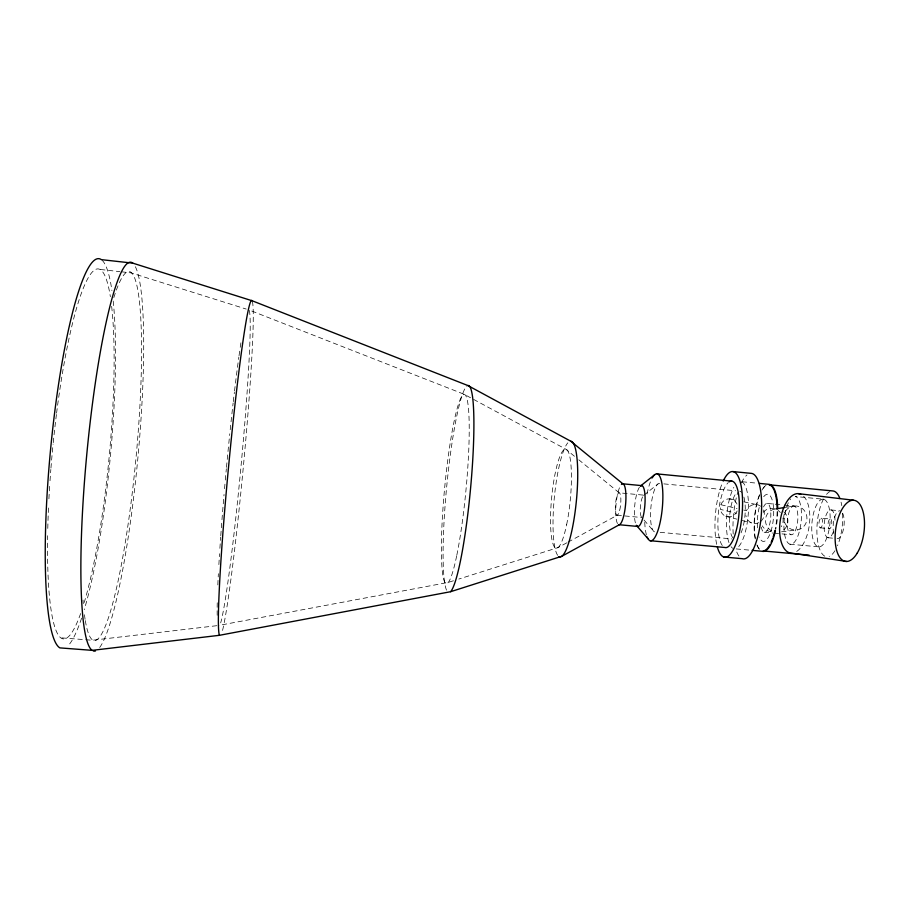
<?xml version="1.0" encoding="UTF-8"?>
<svg xmlns="http://www.w3.org/2000/svg" width="910" height="910" viewBox="0 0 910 910"><rect width="100%" height="100%" fill="white"/><g stroke="black" fill="none" stroke-linecap="round" stroke-linejoin="round"><path stroke-width="0.68" stroke-dasharray="4.55 3.41" d="M737.032 504.083A9.032 8.725 -72 0 0 720.856 504.732L720.356 509.373L736.509 513.32M643.62 495.404L657.953 483.961M566.737 542.838L558.058 547.581L458.833 579.056M567.976 542.167L617.583 515.049M453.464 580.762L448.107 582.457L218.127 625.545M786.456 507.166L796.102 505.926A12.137 11.591 74.2 0 1 806.931 519.064A12.137 11.591 74.2 0 1 794.566 530.018L791.586 529.336A12.137 11.591 74.2 0 1 793.076 506.051M781.553 531.804L797.604 529.893M216.739 625.705L92.354 640.253L61.163 637.842M774.637 509.145L774.535 509.156A11.693 11.193 74.3 0 0 773.079 531.588M736.224 548.923L750.75 550.243M827.952 537.719L833.151 538.208M764.184 532.248L772.647 533.033M774.046 533.158L790.961 534.716M660.125 532.339L731.811 538.902M789.914 544.214L818.135 546.785M821.332 518.177A4.88 1.831 -84.6 0 1 822.083 525.775A4.88 1.831 -84.6 0 1 818.966 525.104A4.88 1.831 -84.6 0 1 821.332 518.177L830.443 519.03A4.869 1.854 -84.6 0 1 831.228 526.628A4.869 1.854 -84.6 0 1 828.054 525.957A4.869 1.854 -84.6 0 1 830.443 519.03M820.251 527.857L829.363 528.71M616.889 515.208L642.005 517.54M767.346 503.457L782.862 504.936M784.272 505.073L794.146 506.005A14.458 5.119 -84.6 0 1 796.205 528.437A14.458 5.119 -84.6 0 1 787.468 526.685A14.458 5.119 -84.6 0 1 794.146 506.005M831.069 509.941L838.872 510.681M642.972 495.074L619.232 492.822L578.817 459.823M742.207 481.743L756.756 483.153M663.856 483.881L735.621 490.774M823.448 499.215A23.967 8.975 -84.6 0 0 812.016 533.59A23.967 8.975 -84.6 0 0 827.361 536.297A23.967 8.975 -84.6 0 0 823.448 499.215L795.192 496.496A24.024 8.52 -84.6 0 1 799.742 529.995A24.024 8.52 -84.6 0 1 785.375 537.685A24.024 8.52 -84.6 0 1 790.676 498.919M100.498 269.496L119.847 271.635M121.235 271.783L130.915 272.852L246.212 309.07M729.991 498.885L736.872 500.352M743.754 501.831L756.142 504.481M720.856 504.732L737.032 508.497M743.766 510.066L746.462 510.692A9.578 9.236 -71.9 0 1 760.601 506.199M774.501 508.804L772.647 508.372A11.716 11.216 74.2 0 0 763.115 512.455M725.827 516.288L736.725 519.098M742.173 520.497L751.706 522.954M574.449 456.263L565.713 449.119L463.941 394.189L248.93 309.923A159.148 7.189 -84.6 0 1 241.901 456.672A159.148 7.189 -84.6 0 1 220.675 622.872M644.041 520.054L653.027 530.45M842.637 513.195A13.98 5.414 -84.6 0 1 843.399 529.427A13.98 5.414 -84.6 0 1 837.052 538.561M833.776 533.613A13.98 5.414 -84.6 0 1 834.333 518.325A13.98 5.414 -84.6 0 1 840.169 510.806M833.298 531.85A13.991 5.323 -84.6 0 1 824.824 533.124A13.991 5.323 -84.6 0 1 827.986 511.602A13.991 5.323 -84.6 0 1 835.016 520.145M841.056 502.183A33.067 12.592 -84.6 0 1 841.795 505.676M842.637 513.57A33.067 12.592 -84.6 0 1 837.507 545.738M834.982 550.709A33.067 12.592 -84.6 0 1 829.158 556.408M824.79 556.192A33.067 12.592 -84.6 0 1 816.907 532.43A33.067 12.592 -84.6 0 1 823.459 499.078M826.542 494.358A33.067 12.592 -84.6 0 1 829.852 491.582M777.129 511.659A33.272 11.148 -84.6 0 1 775.206 529.154M759.077 548.832A33.272 11.148 -84.6 0 1 756.87 544.783M755.243 538.97A33.272 11.148 -84.6 0 1 754.686 515.276L755.96 506.995A33.272 11.148 -84.6 0 1 760.282 493.015M763.069 488.238A33.272 11.148 -84.6 0 1 766.038 485.405M763.729 496.701A23.671 7.928 -84.6 0 1 773.102 504.049A23.671 7.928 -84.6 0 1 769.769 534.443A23.671 7.928 -84.6 0 1 759.293 537.082M757.461 527.823A23.671 7.928 -84.6 0 1 757.712 515.993L758.633 510.066A23.671 7.928 -84.6 0 1 759.998 504.652M738.965 556.044A42.952 13.821 -84.6 0 1 736.27 550.789M733.21 534.045A42.952 13.821 -84.6 0 1 737.726 492.515M741.388 482.846A42.952 13.821 -84.6 0 1 746.951 474.997M716.693 544.339A43.032 13.275 -84.6 0 1 722.563 482.493M722.312 545.5A33.386 10.294 -84.6 0 1 718.354 513.285A33.386 10.294 -84.6 0 1 728.296 482.562M646.396 534.716A33.624 8.577 -84.6 0 1 644.724 521.669M647.044 493.982A33.624 8.577 -84.6 0 1 652.447 477.557M635.385 522.852A20.532 5.028 -84.6 0 1 635.146 501.979A20.532 5.028 -84.6 0 1 640.469 486.031M617.503 523.557A20.566 4.755 -84.6 0 1 616.184 502.866A20.566 4.755 -84.6 0 1 621.621 484.234M557.671 555.305A58.092 11.136 -84.6 0 1 554.19 499.067A58.092 11.136 -84.6 0 1 567.817 442.851M446.537 590.146A103.99 11.966 -84.6 0 1 447.504 478.592A103.99 11.966 -84.6 0 1 467.876 385.544M252.275 301.324A168.691 7.36 -84.6 0 1 244.039 459.288A168.691 7.36 -84.6 0 1 222.108 632.12M135.351 266.721A195.343 25.594 -84.6 0 1 137.785 458.97A195.343 25.594 -84.6 0 1 99.679 647.476M102.068 260.249A195.9 30.087 -84.6 0 1 111.919 290.608M113.204 301.096A195.9 30.087 -84.6 0 1 84.277 609.632M81.593 618.163A195.9 30.087 -84.6 0 1 67.966 645.85M56.579 413.151A185.868 28.517 -84.6 0 1 110.36 296.694M111.646 306.363A185.868 28.517 -84.6 0 1 84.243 602.454M80.626 613.545A185.868 28.517 -84.6 0 1 47.639 535.728M47.786 528.426A185.868 28.517 -84.6 0 1 48.583 505.653M48.913 498.839A185.868 28.517 -84.6 0 1 49.64 486.349M50.016 480.73A185.868 28.517 -84.6 0 1 50.835 469.469M50.949 468.058A185.868 28.517 -84.6 0 1 53.098 444.08M53.235 442.658A185.868 28.517 -84.6 0 1 56.409 414.528M113.818 297.627A185.356 24.399 -84.6 0 1 136.614 451.269A185.356 24.399 -84.6 0 1 85.301 620.597M85.085 619.255A185.356 24.399 -84.6 0 1 84.107 611.929M83.288 603.637A185.356 24.399 -84.6 0 1 83.015 600.065M217.194 615.296A159.148 7.189 -84.6 0 1 217.262 601.567M217.831 584.903A159.148 7.189 -84.6 0 1 218.366 573.71M218.878 564.61A159.148 7.189 -84.6 0 1 219.549 553.724M219.901 548.343A159.148 7.189 -84.6 0 1 220.675 537.127M220.777 535.694A159.148 7.189 -84.6 0 1 221.869 521.043M221.972 519.701A159.148 7.189 -84.6 0 1 224.042 494.46M224.542 488.704A159.148 7.189 -84.6 0 1 225.179 481.492M225.305 480.048A159.148 7.189 -84.6 0 1 226.34 468.752M226.476 467.353A159.148 7.189 -84.6 0 1 228.66 444.831M228.797 443.432A159.148 7.189 -84.6 0 1 229.786 433.786M230.207 429.713A159.148 7.189 -84.6 0 1 233.131 402.971M233.29 401.617A159.148 7.189 -84.6 0 1 234.37 392.335M234.518 391.038A159.148 7.189 -84.6 0 1 238.864 356.982M239.046 355.696A159.148 7.189 -84.6 0 1 240.024 348.837M240.24 347.301A159.148 7.189 -84.6 0 1 241.127 341.409M641.345 516.925A11.239 2.787 -84.6 0 1 640.356 507.041A11.239 2.787 -84.6 0 1 642.847 496.348M654.506 531.827A24.342 6.268 -84.6 0 1 651.048 505.949A24.342 6.268 -84.6 0 1 659.636 483.483M739.841 491.184A24.16 7.598 -84.6 0 1 741.707 492.378M743.914 497.087A24.16 7.598 -84.6 0 1 740.694 533.669M732.8 537.764A24.16 7.598 -84.6 0 1 729.627 516.482A24.16 7.598 -84.6 0 1 735.78 493.664M741.786 481.89A33.784 10.636 -84.6 0 1 748.191 514.855A33.784 10.636 -84.6 0 1 736.395 548.423M732.709 548.264A33.784 10.636 -84.6 0 1 731.06 546.683M728.967 542.587A33.784 10.636 -84.6 0 1 733.835 487.385M777.697 511.613A33.693 11.295 -84.6 0 1 775.741 529.336M759.395 549.253A33.693 11.295 -84.6 0 1 757.154 545.147M755.311 538.14A33.693 11.295 -84.6 0 1 760.612 492.754M761.988 490.103A33.693 11.295 -84.6 0 1 766.447 485.041M763.524 506.95A14.492 4.857 -84.6 0 1 770.292 508.462A14.492 4.857 -84.6 0 1 768.063 528.869A14.492 4.857 -84.6 0 1 761.306 527.163M803.598 496.223A29.962 14.696 -82.2 0 1 809.365 524.751A29.962 14.696 -82.2 0 1 796.557 551.528M737.157 510.954A9.032 8.725 -72 0 1 720.356 509.373M763.592 509.998A9.578 9.236 -71.9 0 1 760.874 521.328M758.803 522.659A9.578 9.236 -71.9 0 1 745.927 515.617M771.134 531.633A11.716 11.216 74.2 0 1 762.239 525.809M778.152 510.453A11.716 11.216 74.2 0 1 780.359 512.523M782.918 518.006A11.716 11.216 74.2 0 1 781.224 526.719M783.737 511.738A11.693 11.193 74.3 0 1 781.656 531.212M456.82 555.18A94.993 10.715 -84.6 0 0 466.477 397.238A94.993 10.715 -84.6 0 0 442.601 513.877A94.993 10.715 -84.6 0 0 456.82 555.18M566.623 524.717A49.777 9.384 -84.6 0 0 565.713 449.119A49.777 9.384 -84.6 0 0 550.539 522.158A49.777 9.384 -84.6 0 0 566.623 524.717M619.699 510.214A11.273 2.582 -84.6 0 0 619.232 492.822A11.273 2.582 -84.6 0 0 615.319 509.031A11.273 2.582 -84.6 0 0 619.699 510.214"/><path stroke-width="1.36" d="M654.802 474.633L640.469 486.031A20.532 5.028 -84.6 0 1 644.655 507.484A20.532 5.028 -84.6 0 1 636.34 525.286L648.011 538.754M641.823 485.633L622.895 483.824L570.854 441.259L467.876 385.544L252.059 300.732L132.769 263.138L101.351 259.646A195.9 30.087 -84.6 0 0 52.097 434.445A195.9 30.087 -84.6 0 0 59.889 647.886L92.16 650.354L219.458 635.305L450.564 591.716L561.936 556.226L619.881 524.433A20.566 4.755 -84.6 0 0 625.864 500.352A20.566 4.755 -84.6 0 0 621.621 484.234M775.855 508.929L785.125 507.382M650.024 540.699L724.758 547.467A33.386 10.294 -84.6 0 0 739.079 512.58A33.386 10.294 -84.6 0 0 729.217 481.845M763.137 550.948L809.115 555.111M752.081 550.357L762.091 551.267A33.693 11.295 -84.6 0 0 775.445 530.723M723.734 557.011L742.241 558.672A42.952 13.821 -84.6 0 0 760.874 519.451A42.952 13.821 -84.6 0 0 751.558 473.393L733.005 471.585M618.618 524.695L637.523 526.424M759.406 483.403L769.439 484.382A33.693 11.295 -84.6 0 1 777.697 508.701M657.1 473.917L731.958 481.162M798.252 493.629L853.489 500.227M846.596 561.447L791.654 553.121A29.962 14.696 -82.2 0 1 780.291 520.372A29.962 14.696 -82.2 0 1 800.755 494.244M723.2 481.083A43.032 13.275 -84.6 0 1 741.047 485.485A43.032 13.275 -84.6 0 1 735.792 544.26A43.032 13.275 -84.6 0 1 717.308 546.865M652.447 477.557A33.624 8.577 -84.6 0 1 662.355 507.575A33.624 8.577 -84.6 0 1 647.146 536.98M839.907 498.509A33.067 12.592 -84.6 0 0 833.185 490.979L768.995 484.757A33.272 11.148 -84.6 0 1 771.748 486.361M772.374 487.112A33.272 11.148 -84.6 0 1 773.545 489.023M774.08 490.171A33.272 11.148 -84.6 0 1 775.547 494.642M775.843 495.927A33.272 11.148 -84.6 0 1 777.14 508.781M774.91 530.519A33.272 11.148 -84.6 0 1 773.17 536.98M772.704 538.39A33.272 11.148 -84.6 0 1 771.157 542.28M769.917 544.771A33.272 11.148 -84.6 0 1 764.684 550.573M570.854 441.259A58.092 11.136 -84.6 0 1 576.178 502.866A58.092 11.136 -84.6 0 1 558.979 556.59M467.876 385.544A103.99 11.966 -84.6 0 1 471.175 481.492A103.99 11.966 -84.6 0 1 450.564 591.716M219.458 635.305A168.691 7.36 -84.6 0 1 229.855 453.408A168.691 7.36 -84.6 0 1 252.059 300.732M95.504 650.946A195.343 25.594 -84.6 0 1 93.241 650.923M92.16 650.354A195.343 25.594 -84.6 0 1 88.429 437.892A195.343 25.594 -84.6 0 1 132.769 263.138M857.265 553.03A30.838 14.207 -82.1 0 0 857.049 501.478A30.838 14.207 -82.1 0 0 835.107 537.992A30.838 14.207 -82.1 0 0 857.265 553.03"/></g></svg>
